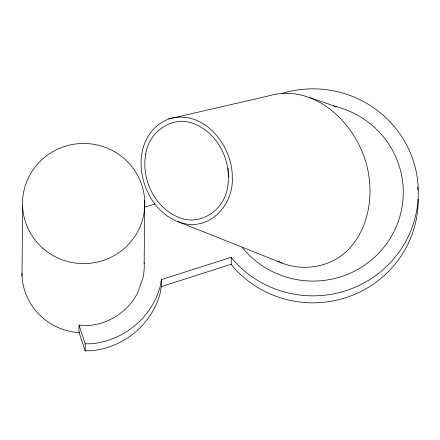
<?xml version="1.0" encoding="UTF-8"?>
<svg xmlns="http://www.w3.org/2000/svg" width="440" height="440" viewBox="0 0 440 440"><rect width="100%" height="100%" fill="white"/><g stroke="black" fill="none" stroke-linecap="round" stroke-linejoin="round"><path stroke-width="0.66" d="M22 275.825L22.605 206.679M144.161 262.57A61.133 60.071 0.5 0 1 142.912 278.207L137.588 292.985A61.133 60.071 0.5 0 1 86.317 325.694L79.035 325.132L78.975 332.118L85.168 350.84L92.461 350.702A79.943 78.557 0.5 0 0 159.995 294.025L161.348 286.572L161.409 279.587L231.286 257.29L232.892 259.556A105.342 103.51 0.5 0 0 369.809 279.516A105.342 103.51 0.5 0 0 408.617 148.979A105.342 103.51 0.5 0 0 282.32 93.313M85.168 350.84L85.234 343.86L79.035 325.132M144.155 263.395L144.705 200.409M418.264 199.353A105.342 103.51 0.5 0 1 349.393 296.445A105.342 103.51 0.5 0 1 232.832 266.541L231.226 264.275L231.286 257.29M228.118 168.003L228.157 171.369M161.409 279.587L160.055 287.04A79.943 78.557 0.5 0 1 92.521 343.717L85.234 343.86M168.801 118.91C124.394 137.109 137.676 206.816 178.068 221.661L282.09 263.12C304.755 271.843 331.815 266.816 348.816 249.15C367.439 229.24 372.889 200.349 368.572 174.037C361.213 127.98 316.8 81.015 267.036 96.316L168.801 118.91C203.445 108.576 232.65 145.277 232.293 177.309C233.931 206.184 207.389 233.558 178.068 221.661M144.678 207.185L155.128 203.852M161.348 286.572L231.226 264.275M309.843 97.609L336.193 106.612M277.844 261.008L282.09 263.12M228.261 172.733L228.58 176.814M79.602 332.668A61.133 60.071 0.5 0 1 21.918 273.108M417.533 187.181A105.342 103.51 0.5 0 1 417.819 189.865M333.553 105.963A90.288 88.721 0.5 0 1 389.202 239.932A90.288 88.721 0.5 0 1 242.16 247.352M145.607 154.501C141.383 179.405 154.451 207.174 178.173 217.179C200.387 226.941 224.626 209.82 227.629 186.863C231.853 161.964 218.785 134.189 195.063 124.184C172.849 114.422 148.61 131.543 145.607 154.501M42.752 248.177A61.133 60.071 0.5 0 0 143.451 216.04A61.133 60.071 0.5 0 0 64.752 146.41A61.133 60.071 0.5 0 0 42.752 248.177"/></g></svg>
